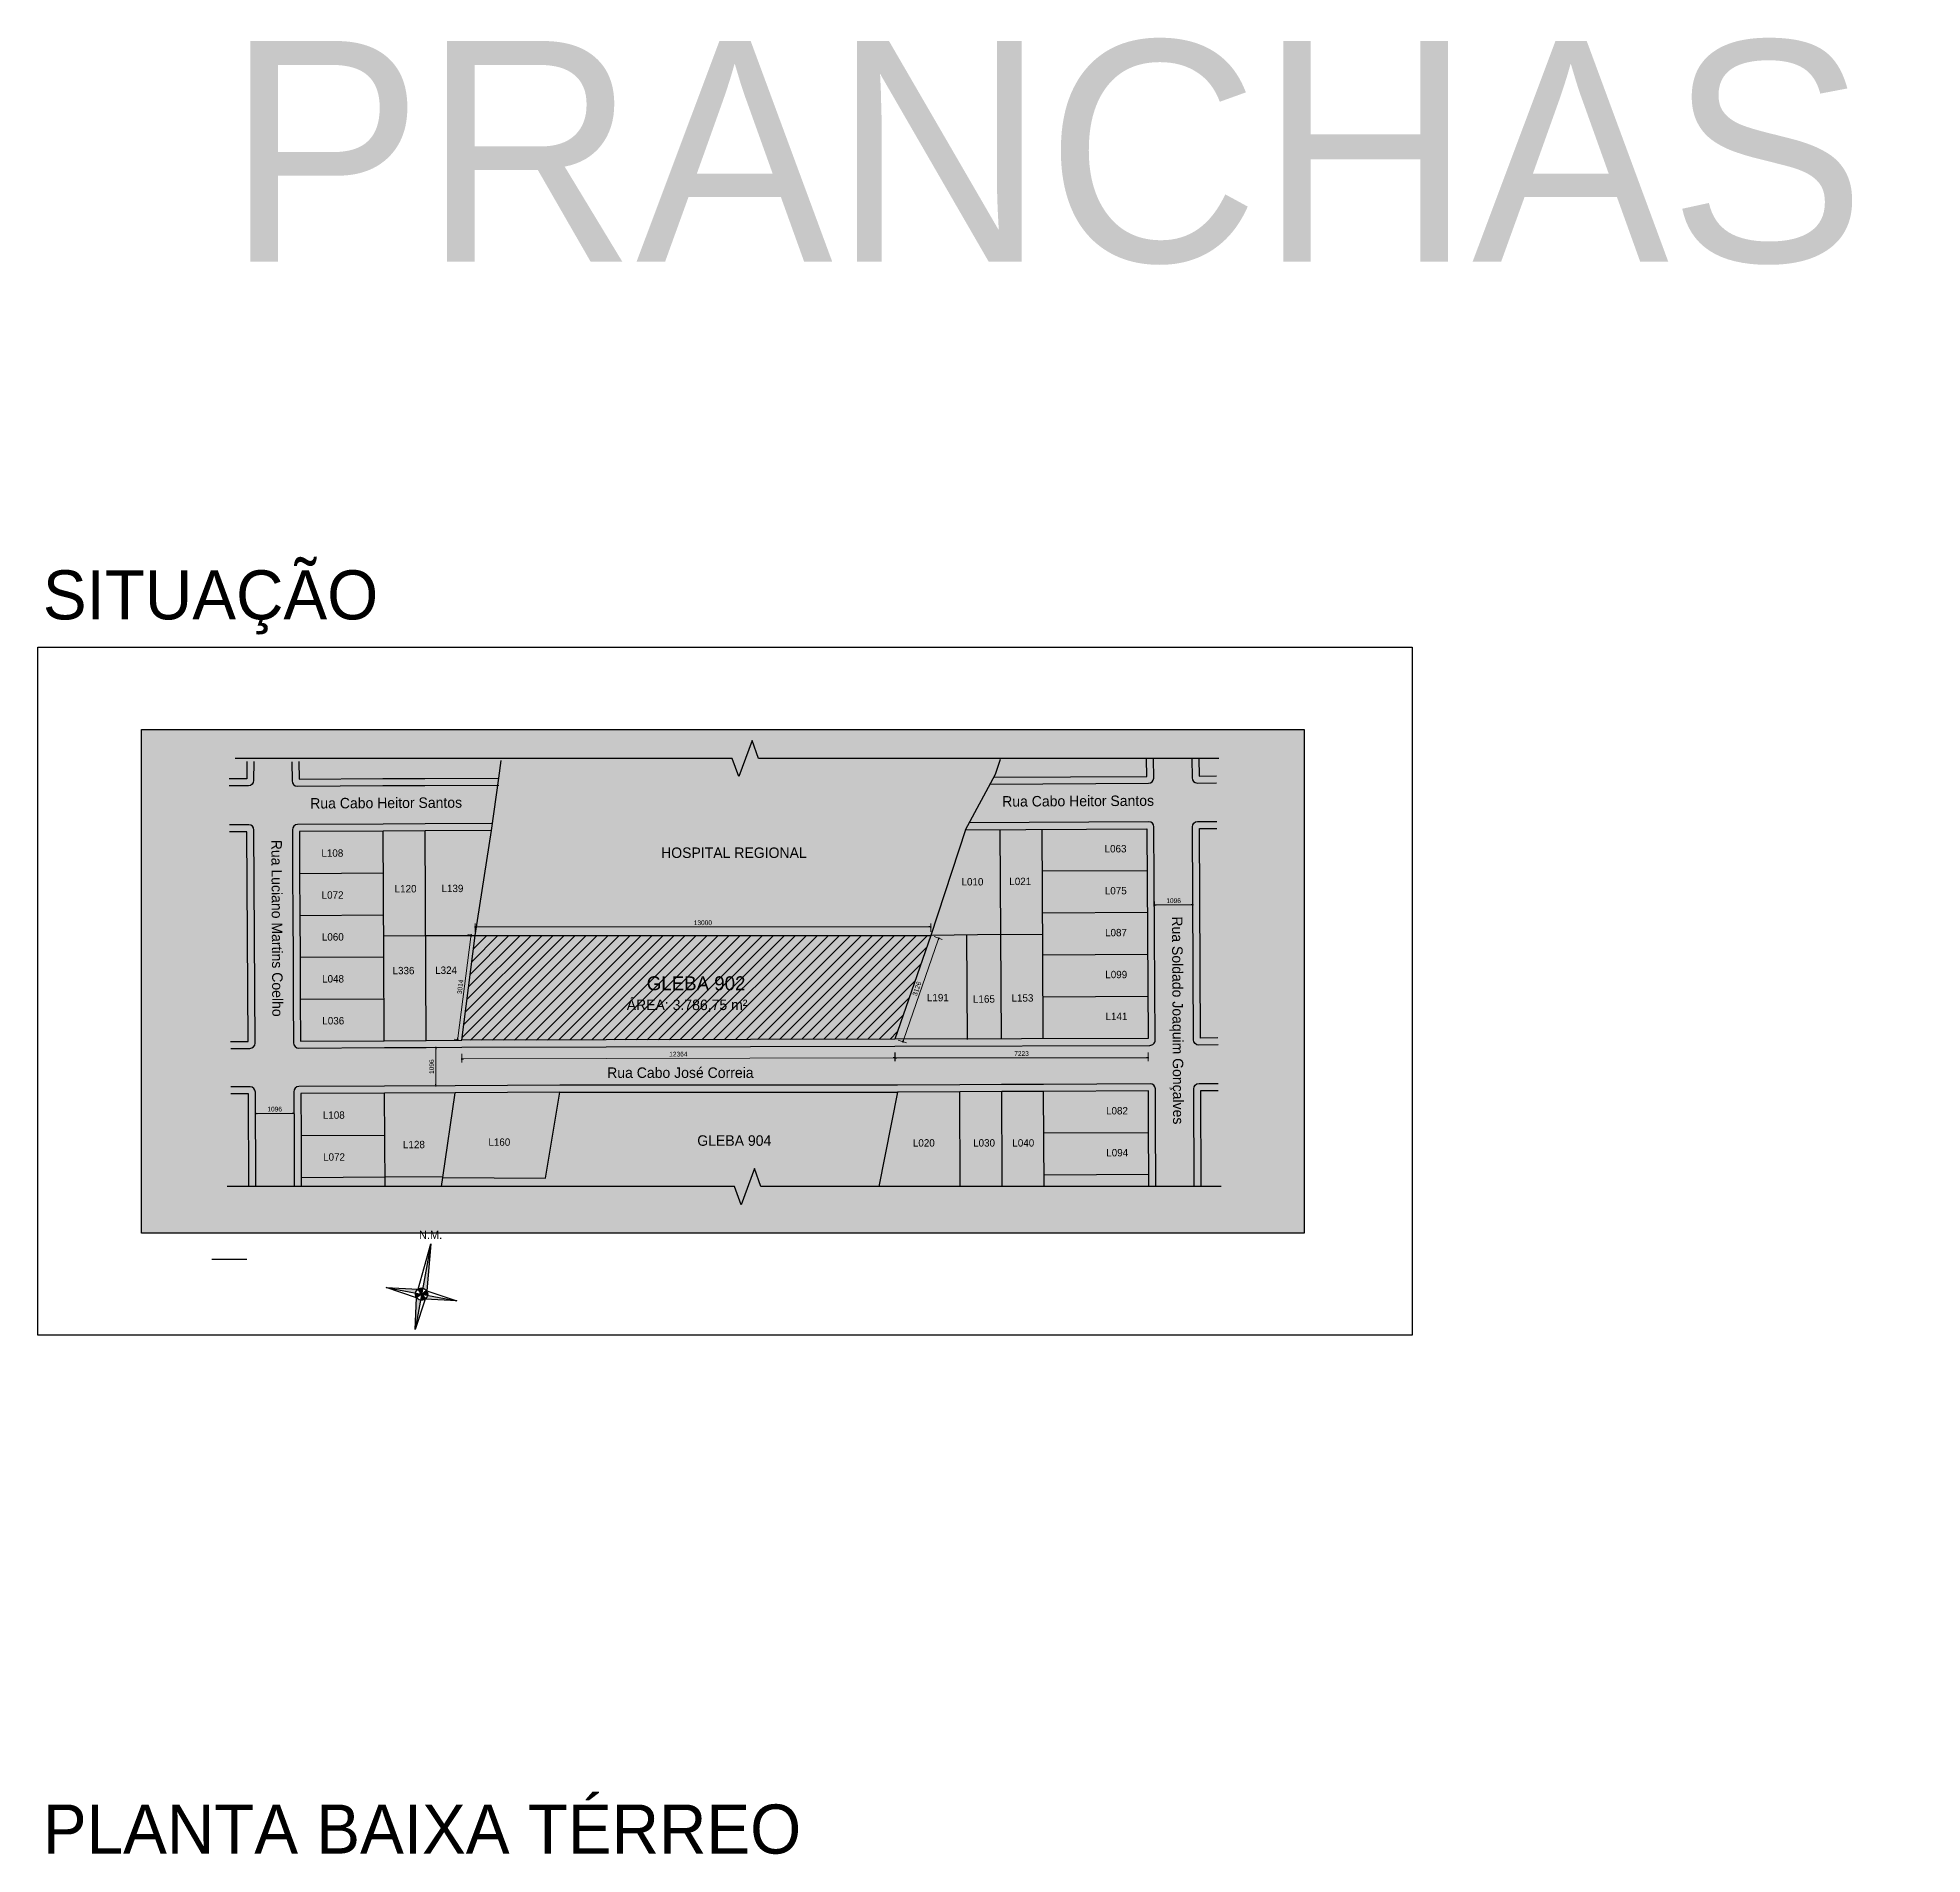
# Model space of a CAD drawing. Header units: centimetres. Extents: x 0 to 1099704, y -139216 to 99734.
# Drawn here: x 832314 to 886090, y 22150 to 73970 of the extents above; entities that cross this region are included whole.
import ezdxf

# ---------------------------------------------------------------- set-up
doc = ezdxf.new("R2010")
doc.units = ezdxf.units.CM
doc.header["$LTSCALE"] = 4
for name, color, linetype in [('0.2', 2, 'Continuous'), ('0.4', 4, 'Continuous'), ('0.6', 6, 'Continuous'), ('2', 2, 'Continuous'), ('CONTORNO TERRENO', 3, 'Continuous'), ('NOVO', 170, 'Continuous')]:
    doc.layers.add(name, color=color, linetype=linetype)
doc.layers.add('C-TEXTO-03', color=2, linetype='Continuous', lineweight=20)
doc.layers.add('textos', color=2, linetype='Continuous', lineweight=9)
doc.styles.add('EC_NOMES', font='GOTHIC.TTF')
doc.styles.add('Esc.500', font='ERASLGHT.TTF', dxfattribs={"height": 90})
doc.styles.add('Esc.750', font='ERASLGHT.TTF', dxfattribs={"height": 135})
doc.styles.get("Standard").update_dxf_attribs({"font": 'ERASMD.TTF'})
doc.styles.add('Símbolos', font='ERASLGHT.TTF')
doc.dimstyles.new('ARQ500', dxfattribs={"dimscale": 500, "dimtxt": 90, "dimasz": 0.1, "dimexe": 0.2, "dimexo": 0.2, "dimgap": 0.1, "dimtad": 1, "dimdec": 0, "dimzin": 12, "dimdsep": 46, "dimtxsty": 'Esc.500', "dimblk1": 'DOT', "dimblk2": 'DOT', "dimsah": 1, "dimcen": 0.4, "dimclrd": 256, "dimclre": 256, "dimclrt": 2, "dimadec": 0, "dimazin": 0, "dimtfac": 1, "dimtdec": 0, "dimtix": 1, "dimtmove": 2, "dimatfit": 3, "dimldrblk": 'DOT', "dimfxl": 0.3, "dimfxlon": 1, "dimtolj": 1, "dimtzin": 12, "dimlwd": 9, "dimlwe": 9, "dimarcsym": 0})

# ---------------------------------------------------------------- blocks, each defined once
blk = doc.blocks.new('DOT')
at = {"color": 0, "linetype": 'ByBlock'}
blk.add_line((-0.5, 0), (-1, 0), dxfattribs=at)
at = {"color": 0, "linetype": 'ByBlock', "const_width": 0.5}
blk.add_lwpolyline([(-0.25, 0, 1), (0.25, 0, 1)], format="xyb", close=True, dxfattribs=at)
blk = doc.blocks.new('*D143')
at = {"layer": '0.6', "lineweight": 9, "transparency": 16777216}
for p, q in [((844795, 48461), (844795, 48702)), ((844845, 48602), (857745, 48602)), ((857795, 48461), (857795, 48702))]:
    blk.add_line(p, q, dxfattribs=at)
at = {"layer": 'DEFPOINTS', "color": 0, "transparency": 16777216}
for p in [(857795, 48602), (844795, 48361), (857795, 48361)]:
    blk.add_point(p, dxfattribs=at)
at = {"layer": '0.6', "lineweight": 9, "transparency": 16777216, "xscale": 50, "yscale": 50, "zscale": 50, "rotation": 180}
blk.add_blockref('DOT', (844795, 48602), dxfattribs=at)
at = {"layer": '0.6', "lineweight": 9, "transparency": 16777216, "xscale": 50, "yscale": 50, "zscale": 50}
blk.add_blockref('DOT', (857795, 48602), dxfattribs=at)
at = {"layer": '0.6', "color": 2, "transparency": 16777216, "insert": (851295, 48722), "char_height": 135, "attachment_point": 5, "style": 'Esc.750'}
blk.add_mtext('\\A1;13000', dxfattribs=at)
blk = doc.blocks.new('_Dot')
at = {"color": 0, "linetype": 'ByBlock', "lineweight": -2}
blk.add_line((-0.5, 0), (-1, 0), dxfattribs=at)
at = {"color": 0, "linetype": 'ByBlock', "const_width": 0.5}
blk.add_lwpolyline([(-0.25, 0, 1), (0.25, 0, 1)], format="xyb", close=True, dxfattribs=at)
blk = doc.blocks.new('*D135')
at = {"layer": '0.6', "lineweight": 9, "transparency": 16777216}
for p, q in [((844413, 44988), (844414, 44738)), ((844464, 44838), (856727, 44872)), ((856777, 45022), (856778, 44772))]:
    blk.add_line(p, q, dxfattribs=at)
at = {"layer": 'DEFPOINTS', "color": 0, "transparency": 16777216}
for p in [(844413, 45214), (856776, 45248), (856777, 44872)]:
    blk.add_point(p, dxfattribs=at)
at = {"layer": '0.6', "lineweight": 9, "transparency": 16777216, "xscale": 50, "yscale": 50, "zscale": 50}
for p, rotation in [((844414, 44838), 180.1566305847917), ((856777, 44872), 0.1566305847916921)]:
    blk.add_blockref('DOT', p, dxfattribs=dict(at, rotation=rotation))
at = {"layer": '0.6', "color": 2, "transparency": 16777216, "insert": (850595, 44975), "char_height": 135, "attachment_point": 5, "rotation": 0.1566, "style": 'Esc.750'}
blk.add_mtext('\\A1;12364', dxfattribs=at)
blk = doc.blocks.new('*D136')
at = {"layer": '0.6', "lineweight": 9, "transparency": 16777216}
for p, q in [((858008, 48234), (857022, 45373)), ((857890, 48328), (858119, 48249)), ((856871, 45372), (857101, 45293))]:
    blk.add_line(p, q, dxfattribs=at)
at = {"layer": 'DEFPOINTS', "color": 0, "transparency": 16777216}
for p in [(857795, 48361), (856776, 45405), (857006, 45326)]:
    blk.add_point(p, dxfattribs=at)
at = {"layer": '0.6', "lineweight": 9, "transparency": 16777216, "xscale": 50, "yscale": 50, "zscale": 50}
for p, rotation in [((858025, 48282), 70.9824842449628), ((857006, 45326), 250.9824842449628)]:
    blk.add_blockref('DOT', p, dxfattribs=dict(at, rotation=rotation))
at = {"layer": '0.6', "color": 2, "transparency": 16777216, "insert": (857402, 46843), "char_height": 135, "attachment_point": 5, "rotation": 70.9825, "style": 'Esc.750'}
blk.add_mtext('\\A1;3126', dxfattribs=at)
blk = doc.blocks.new('*D137')
at = {"layer": '0.6', "lineweight": 9, "transparency": 16777216}
for p, q in [((844676, 48325), (844307, 45435)), ((844695, 48373), (844584, 48388)), ((844314, 45384), (844202, 45398))]:
    blk.add_line(p, q, dxfattribs=at)
at = {"layer": 'DEFPOINTS', "color": 0, "transparency": 16777216}
for p in [(844795, 48361), (844301, 45386), (844413, 45371)]:
    blk.add_point(p, dxfattribs=at)
at = {"layer": '0.6', "lineweight": 9, "transparency": 16777216, "xscale": 50, "yscale": 50, "zscale": 50}
for p, rotation in [((844683, 48375), 82.72044767476393), ((844301, 45386), 262.7204476747639)]:
    blk.add_blockref('DOT', p, dxfattribs=dict(at, rotation=rotation))
at = {"layer": '0.6', "color": 2, "transparency": 16777216, "insert": (844373, 46895), "char_height": 135, "attachment_point": 5, "rotation": 82.7204, "style": 'Esc.750'}
blk.add_mtext('\\A1;3014', dxfattribs=at)
blk = doc.blocks.new('*D138')
at = {"layer": '0.6', "lineweight": 9, "transparency": 16777216}
for p, q in [((856776, 45022), (856776, 44772)), ((856826, 44872), (863949, 44872)), ((863999, 45022), (863999, 44772))]:
    blk.add_line(p, q, dxfattribs=at)
at = {"layer": 'DEFPOINTS', "color": 0, "transparency": 16777216}
for p in [(856776, 45248), (863999, 45288), (863999, 44872)]:
    blk.add_point(p, dxfattribs=at)
at = {"layer": '0.6', "lineweight": 9, "transparency": 16777216, "xscale": 50, "yscale": 50, "zscale": 50, "rotation": 180}
blk.add_blockref('DOT', (856776, 44872), dxfattribs=at)
at = {"layer": '0.6', "lineweight": 9, "transparency": 16777216, "xscale": 50, "yscale": 50, "zscale": 50}
blk.add_blockref('DOT', (863999, 44872), dxfattribs=at)
at = {"layer": '0.6', "color": 2, "transparency": 16777216, "insert": (860388, 44992), "char_height": 135, "attachment_point": 5, "style": 'Esc.750'}
blk.add_mtext('\\A1;7223', dxfattribs=at)
blk = doc.blocks.new('*D144')
at = {"layer": '0.6', "lineweight": 9, "transparency": 16777216}
for p, q in [((843526, 45166), (843776, 45166)), ((843676, 45116), (843676, 44120)), ((843526, 44070), (843776, 44070))]:
    blk.add_line(p, q, dxfattribs=at)
at = {"layer": 'DEFPOINTS', "color": 0, "transparency": 16777216}
for p in [(843402, 45166), (843408, 44070), (843676, 44070)]:
    blk.add_point(p, dxfattribs=at)
at = {"layer": '0.6', "lineweight": 9, "transparency": 16777216, "xscale": 50, "yscale": 50, "zscale": 50}
for p, rotation in [((843676, 45166), 90), ((843676, 44070), 270)]:
    blk.add_blockref('DOT', p, dxfattribs=dict(at, rotation=rotation))
at = {"layer": '0.6', "color": 2, "transparency": 16777216, "insert": (843556, 44618), "char_height": 135, "attachment_point": 5, "rotation": 90, "style": 'Esc.750'}
blk.add_mtext('\\A1;1096', dxfattribs=at)
blk = doc.blocks.new('*D145')
at = {"layer": '0.6', "lineweight": 9, "transparency": 16777216}
for p, q in [((864179, 49188), (864179, 49332)), ((864229, 49232), (865225, 49232)), ((865275, 49194), (865275, 49332))]:
    blk.add_line(p, q, dxfattribs=at)
at = {"layer": 'DEFPOINTS', "color": 0, "transparency": 16777216}
for p in [(864179, 49088), (865275, 49232), (865275, 49094)]:
    blk.add_point(p, dxfattribs=at)
at = {"layer": '0.6', "lineweight": 9, "transparency": 16777216, "xscale": 50, "yscale": 50, "zscale": 50, "rotation": 180}
blk.add_blockref('DOT', (864179, 49232), dxfattribs=at)
at = {"layer": '0.6', "lineweight": 9, "transparency": 16777216, "xscale": 50, "yscale": 50, "zscale": 50}
blk.add_blockref('DOT', (865275, 49232), dxfattribs=at)
at = {"layer": '0.6', "color": 2, "transparency": 16777216, "insert": (864727, 49351), "char_height": 135, "attachment_point": 5, "style": 'Esc.750'}
blk.add_mtext('\\A1;1096', dxfattribs=at)
blk = doc.blocks.new('*D146')
at = {"layer": '0.6', "lineweight": 9, "transparency": 16777216}
for p, q in [((838529, 43286), (838529, 43386)), ((839575, 43286), (838579, 43286)), ((839625, 43286), (839625, 43386))]:
    blk.add_line(p, q, dxfattribs=at)
at = {"layer": 'DEFPOINTS', "color": 0, "transparency": 16777216}
for p in [(838529, 43286), (838529, 43271), (839625, 43277)]:
    blk.add_point(p, dxfattribs=at)
at = {"layer": '0.6', "lineweight": 9, "transparency": 16777216, "xscale": 50, "yscale": 50, "zscale": 50, "rotation": 180}
blk.add_blockref('DOT', (838529, 43286), dxfattribs=at)
at = {"layer": '0.6', "lineweight": 9, "transparency": 16777216, "xscale": 50, "yscale": 50, "zscale": 50}
blk.add_blockref('DOT', (839625, 43286), dxfattribs=at)
at = {"layer": '0.6', "color": 2, "transparency": 16777216, "insert": (839077, 43406), "char_height": 135, "attachment_point": 5, "style": 'Esc.750'}
blk.add_mtext('\\A1;1096', dxfattribs=at)

msp = doc.modelspace()

# ---------------------------------------------------------------- hatches: boundary and pattern name
at = {"layer": '0.4', "true_color": 0xf8f3ec}
h = msp.add_hatch(color=7, dxfattribs=at)
h.dxf.hatch_style = 1
h.paths.add_polyline_path([(868448.669, 39867.972), (868448.669, 54239.864), (835276.429, 54239.864), (835276.429, 39867.972)])
at = {"layer": '0.6'}
h = msp.add_hatch(dxfattribs=at)
h.set_pattern_fill('ANSI31', color=256, scale=70)
h.paths.add_polyline_path([(844794.596, 48360.768), (844412.711, 45371.218), (856770.014, 45405), (857795.036, 48360.768)])
h.paths.add_polyline_path([(849037.18, 46002.498), (852767.461, 46002.242), (852767.558, 47419.409), (849037.278, 47419.665)], flags=24)
at = {"layer": '2'}
h = msp.add_hatch(color=256, dxfattribs=at)
h.paths.add_polyline_path([(843414.361, 38227.07), (843534.541, 39568.503), (843300.462, 38301.129, -0.199527702)])
h.paths.add_polyline_path([(844276.761, 37937.738), (843442.277, 38094.409, -0.198640229), (843368.382, 37981.069)])
h.paths.add_polyline_path([(843081.954, 37118.066), (843236.165, 37953.011, -0.197987754), (843122.861, 38026.205)])
h.paths.add_polyline_path([(843094.35, 38159.731, -0.197933079), (843167.848, 38272.798), (842259.866, 38316.402)])
h = msp.add_hatch(color=256, dxfattribs=at)
h.paths.add_polyline_path([(843268.313, 38127.07), (843094.35, 38159.731, 0.200603678), (843122.861, 38026.205)])
h.paths.add_polyline_path([(843368.382, 37981.069), (843268.313, 38127.07), (843236.165, 37953.011, 0.198418582)])
h.paths.add_polyline_path([(843442.277, 38094.409, 0.199063094), (843414.361, 38227.07), (843268.313, 38127.07)])
h.paths.add_polyline_path([(843268.313, 38127.07), (843300.462, 38301.129, 0.199125863), (843167.848, 38272.798)])

# ---------------------------------------------------------------- linework, layer by layer
at = {"layer": '0.2'}
msp.add_line((837279.074, 39124.067), (838279.074, 39124.067), dxfattribs=at)
at = {"layer": '0.4', "ltscale": 2, "transparency": 33554559}
msp.add_line((843876.375, 41452.01), (844226.52, 43875.22), dxfattribs=at)
at = {"layer": '0.4'}
msp.add_lwpolyline([(835276.429, 54239.864), (868448.669, 54239.864), (868448.669, 39867.972), (835276.429, 39867.972)], close=True, dxfattribs=at)
for points in [[(838479.628, 53326.212), (838476.639, 52778.068, -0.414213562), (838326.33, 52629.389), (837778.185, 52632.378)], [(839570.482, 53318.061), (839573.471, 52769.916, 0.414213562), (839723.78, 52621.238), (842165.514, 52634.552), (843361.465, 52641.073), (845474.312, 52652.594)], [(859493.425, 52675.78), (864009.4, 52700.405, 0.414213562), (864158.079, 52850.714), (864155.09, 53398.858)], [(865251.379, 53404.836), (865254.368, 52856.691, 0.414213562), (865404.677, 52708.013), (865952.821, 52711.001)], [(837821.116, 45135.945), (838369.26, 45138.934, 0.414213562), (838517.939, 45289.243), (838484.79, 51368.662, 0.414213562), (838334.481, 51517.341), (837786.337, 51514.352)], [(845261.032, 51555.109), (843367.443, 51544.784), (842171.491, 51538.263), (839729.758, 51524.949, 0.414213562), (839581.079, 51374.64), (839587.872, 50128.857), (839594.393, 48932.906), (839600.914, 47736.955), (839607.435, 46541.004), (839614.228, 45295.221, 0.414213562), (839764.537, 45146.542), (842206.271, 45159.856), (843402.222, 45166.377), (844413.797, 45171.893), (856776.824, 45205.69), (864049.752, 45225.572, 0.415010138), (864198.837, 45375.883), (864165.687, 51455.437, 0.414213562), (864015.378, 51604.116), (858893.293, 51576.187)], [(865993.578, 45236.306), (865445.434, 45233.317, -0.414213562), (865295.125, 45381.996), (865261.976, 51461.415, -0.414213562), (865410.655, 51611.724), (865958.799, 51614.713)], [(864221.633, 41195.173), (864219.758, 41539.008), (864213.237, 42734.959), (864206.444, 43980.742, 0.414213562), (864056.135, 44129.421), (861016.426, 44112.846), (859820.475, 44106.325), (858624.518, 44099.804), (856848.83, 44090.02), (847215.311, 44090.848), (844225.433, 44074.545), (842212.248, 44063.568), (839770.515, 44050.254, 0.414213562), (839621.836, 43899.945), (839628.629, 42654.162), (839635.15, 41458.211), (839636.584, 41195.173)], [(865317.954, 41195.173), (865302.733, 43986.719, -0.414213562), (865451.412, 44137.029), (865999.556, 44140.017)], [(838540.263, 41195.173), (838525.547, 43893.967, 0.414213562), (838375.238, 44042.646), (837827.094, 44039.657)]]:
    msp.add_lwpolyline(points, format="xyb", dxfattribs=at)
for points in [[(838280.302, 53327.299), (838277.585, 52828.986), (837779.272, 52831.703)], [(839769.807, 53319.148), (839772.524, 52820.835), (842164.427, 52833.877), (843360.378, 52840.398), (845473.225, 52851.919)], [(844794.596, 48360.768), (845262.119, 51355.784), (845473.225, 52851.919), (845535.289, 53350.585)], [(858784.178, 51376.261), (859647.877, 52958.775), (859786.853, 53390.185)], [(859604.406, 52875.717), (863958.482, 52899.458), (863955.765, 53397.771)], [(865450.704, 53405.922), (865453.421, 52907.609), (865951.734, 52910.327)], [(837820.029, 45335.271), (838318.342, 45337.988), (838285.737, 51317.744), (837787.424, 51315.027)], [(845262.119, 51355.784), (843368.529, 51345.459), (842172.578, 51338.938), (839780.676, 51325.896), (839787.197, 50129.944), (839793.718, 48933.993), (839800.239, 47738.042), (839806.76, 46542.09), (839813.281, 45346.139), (842205.184, 45359.182), (843401.135, 45365.703), (844412.711, 45371.218)], [(858784.178, 51376.261), (863966.634, 51404.519), (863999.239, 45424.763), (856776.279, 45405.017)], [(858784.178, 51376.261), (857795.036, 48360.768)], [(865992.492, 45435.631), (865494.179, 45432.914), (865461.573, 51412.67), (865959.886, 51415.388)], [(838340.932, 41195.173), (838326.494, 43843.049), (837828.181, 43840.332)], [(847216.398, 43891.523), (844226.52, 43875.22), (842213.335, 43864.242), (839821.433, 43851.2), (839827.954, 42655.249), (839834.475, 41459.298), (839835.915, 41195.173)], [(843837.856, 41195.173), (843876.375, 41452.01), (846807.299, 41433.735), (847216.398, 43891.523), (856849.929, 43890.695), (856317.878, 41195.173)], [(864022.302, 41195.173), (864020.433, 41537.921), (864013.912, 42733.872), (864007.391, 43929.824), (861017.513, 43913.521), (859821.561, 43907), (858625.61, 43900.478), (856849.929, 43890.695)], [(865517.286, 41195.173), (865502.33, 43937.975), (866000.643, 43940.692)]]:
    msp.add_lwpolyline(points, dxfattribs=at)
at = {"layer": '0.4', "ltscale": 2, "transparency": 33554687}
for points in [[(842192.142, 47751.084), (842172.578, 51338.938)], [(843401.135, 45365.703), (843368.529, 51345.459)], [(859813.41, 45401.939), (859780.804, 51381.695)], [(860996.319, 47800.362), (860976.756, 51388.216)], [(839787.197, 50129.944), (842179.099, 50142.987)], [(863973.155, 50208.568), (860983.277, 50192.265)], [(839793.718, 48933.993), (842185.62, 48947.035)], [(863979.676, 49012.616), (860989.798, 48996.314)], [(859797.107, 48391.817), (860993.058, 48398.338)], [(842188.881, 48349.06), (843384.832, 48355.581), (844794.596, 48360.768)], [(859797.107, 48391.817), (857795.036, 48360.768)], [(858818.528, 48386.481), (858834.831, 45396.603)], [(839800.239, 47738.042), (842192.142, 47751.084)], [(842205.184, 45359.182), (842191.817, 47810.674)], [(861009.361, 45408.46), (860995.994, 47859.952)], [(863986.197, 47816.665), (860996.319, 47800.362)], [(839806.76, 46542.09), (842198.663, 46555.133)], [(863992.718, 46620.714), (861002.84, 46604.411)], [(842227.889, 41195.173), (842213.335, 43864.242)], [(858640.361, 41195.173), (858625.61, 43900.478)], [(859834.929, 41455.507), (859821.561, 43907)], [(861032.335, 41195.173), (861017.513, 43913.521)], [(839827.954, 42655.249), (842219.856, 42668.291)], [(864013.912, 42733.872), (861024.034, 42717.569)], [(839834.475, 41459.298), (842226.378, 41472.34)], [(842226.378, 41472.34), (843880.777, 41481.361)], [(859836.348, 41195.173), (859834.929, 41455.507)], [(864020.433, 41537.921), (861030.555, 41521.618)]]:
    msp.add_lwpolyline(points, dxfattribs=at)
at = {"layer": '0.6'}
msp.add_lwpolyline([(856770.014, 45405), (844412.711, 45371.218), (844794.596, 48360.768), (857795.036, 48360.768)], close=True, dxfattribs=at)
at = {"layer": '2'}
for p, q in [((843534.541, 39568.503), (843081.954, 37118.066)), ((843167.848, 38272.798), (843534.541, 39568.503)), ((843534.541, 39568.503), (843414.361, 38227.07)), ((842259.866, 38316.402), (844276.761, 37937.738)), ((842259.866, 38316.402), (843167.848, 38272.798)), ((843122.861, 38026.205), (842259.866, 38316.402)), ((843268.313, 38127.07), (843167.848, 38272.798)), ((843271.298, 38129.33), (843407.259, 38242.665)), ((843414.361, 38227.07), (844276.761, 37937.738)), ((843081.954, 37118.066), (843122.861, 38026.205)), ((843368.382, 37981.069), (843081.954, 37118.066)), ((843268.313, 38127.07), (843122.861, 38026.205)), ((843271.298, 38129.33), (843384.697, 37993.422)), ((844276.761, 37937.738), (843368.382, 37981.069))]:
    msp.add_line(p, q, dxfattribs=at)
msp.add_circle((843268.313, 38127.07), 177.003, dxfattribs=at)
at = {"layer": 'CONTORNO TERRENO', "linetype": 'Continuous'}
for points in [[(866021.076, 53405.922), (852885.353, 53405.922), (852697.853, 53921.075), (852322.853, 52890.77), (852135.353, 53405.922), (837949.499, 53405.922)], [(866087.658, 41195.173), (852951.935, 41195.173), (852764.435, 41710.325), (852389.435, 40680.021), (852201.935, 41195.173), (837717.711, 41195.173)]]:
    msp.add_lwpolyline(points, dxfattribs=at)
at = {"layer": 'NOVO'}
msp.add_lwpolyline([(832314.402, 56579.895), (871529.776, 56579.895), (871529.776, 36960.866), (832314.402, 36960.866)], close=True, dxfattribs=at)

# ---------------------------------------------------------------- texts
at = {"layer": '2'}
msp.add_text('N.M.', height=234.5301, dxfattribs=at).set_placement((843194.936, 39703.282))
at = {"layer": 'C-TEXTO-03', "style": 'Símbolos'}
for s, p in [('L108', (840409.727, 50606.482)), ('L063', (862757.704, 50729.594)), ('L072', (840416.248, 49410.531)), ('L120', (842500.127, 49588.763)), ('L139', (843836.186, 49597.321)), ('L010', (858674.603, 49786.989)), ('L021', (860038.468, 49797.845)), ('L075', (862764.226, 49533.643)), ('L060', (840422.769, 48214.58)), ('L087', (862770.747, 48337.692)), ('L336', (842439.683, 47254.343)), ('L324', (843654.577, 47264.968)), ('L099', (862777.268, 47141.741)), ('L048', (840429.29, 47018.629)), ('L191', (857688.076, 46483.439)), ('L165', (859003.01, 46443.815)), ('L153', (860101.179, 46473.497)), ('L036', (840435.811, 45822.677)), ('L141', (862783.789, 45945.789)), ('L108', (840450.484, 43131.787)), ('L082', (862798.462, 43254.899)), ('L128', (842737.726, 42291.658)), ('L160', (845174.008, 42360.896)), ('L020', (857287.118, 42338.419)), ('L030', (859006.116, 42338.419)), ('L040', (860125.371, 42338.419)), ('L072', (840457.005, 41935.836)), ('L094', (862804.983, 42058.948))]:
    msp.add_text(s, height=210, dxfattribs=at).set_placement(p)
at = {"layer": 'C-TEXTO-03', "attachment_point": 1, "style": 'Símbolos'}
for s, insert, char_height, width in [('PRANCHAS PARA SLIDE', (837691.131, 73876.337), 6295.99927, 104157.71987), ('SITUAÇÃO', (832461.166, 58776.59), 1400, 19590.43881), ('PLANTA BAIXA TÉRREO', (832461.166, 23569.65), 1400, 24161.92517)]:
    msp.add_mtext(s, dxfattribs=dict(at, insert=insert, char_height=char_height, width=width))
at = {"layer": 'textos', "style": 'EC_NOMES'}
for s, height, rotation, p in [('Rua Cabo Heitor Santos', 298.99226, 0.312413, (840091.024, 51980.781)), ('Rua Cabo Heitor Santos', 298.99226, 0.312413, (859834.996, 52035.183)), ('Rua Luciano Martins Coelho', 298.99226, 270.312413, (838981.413, 51088.76)), ('HOSPITAL REGIONAL', 298.99226, 359.9960628, (850103.645, 50571.38, -75545.377)), ('Rua Soldado Joaquim Gonçalves', 298.99226, 270.312413, (864679.466, 48904.26)), ('Rua Cabo José Correia', 298.99226, 359.9960628, (848563.547, 44297.052)), ('GLEBA 904', 298.9923, 359.9960628, (851135.215, 42360.896))]:
    msp.add_text(s, height=height, rotation=rotation, dxfattribs=at).set_placement(p)
at = {"layer": 'textos', "insert": (849121.97, 47195.314), "char_height": 298.99226, "width": 3957.12344, "attachment_point": 1, "rotation": 359.9960628, "style": 'EC_NOMES'}
msp.add_mtext('\\pxqc;{\\H1.33333x;\\C6;GLEBA 902\\H0.75x;\\P\\pq*;\\C4;ÁREA: 3.786,75 m²}', dxfattribs=at)

# ---------------------------------------------------------------- dimensions: what is measured, and where the dimension line sits
at = {"layer": '0.6'}
for base, p1, p2, picture, middle in [((865274.884, 49231.648), (864178.596, 49088.099), (865274.884, 49094.077), '*D145', (864726.74, 49351.225)), ((857795.036, 48602.011), (844794.596, 48360.768), (857795.036, 48360.768), '*D143', (851294.816, 48721.588)), ((863999.132, 44872.136), (856776.279, 45248.275), (863999.132, 45287.659), '*D138', (860387.706, 44991.713)), ((838528.944, 43286.346), (839625.232, 43277.053), (838528.944, 43271.076), '*D146', (839077.088, 43405.923))]:
    dim = msp.add_linear_dim(base=base, p1=p1, p2=p2, dimstyle='ARQ500', override={"dimtxsty": 'Esc.750'}, dxfattribs=at)
    dim.commit()
    dim.dimension.update_dxf_attribs({"geometry": picture, "text_midpoint": middle})
for p1, p2, distance, picture, middle in [((844794.596, 48360.768), (844412.711, 45371.218), -112.8, '*D137', (844373.15, 46895.438)), ((857795.036, 48360.768), (856776.279, 45405.017), 242.982, '*D136', (857402.327, 46842.68)), ((844412.711, 45214.476), (856776.279, 45248.275), -376.14, '*D135', (850595.196, 44974.813))]:
    dim = msp.add_aligned_dim(p1=p1, p2=p2, distance=distance, dimstyle='ARQ500', override={"dimtxsty": 'Esc.750'}, dxfattribs=at)
    dim.commit()
    dim.dimension.update_dxf_attribs({"geometry": picture, "text_midpoint": middle})
dim = msp.add_linear_dim(base=(843675.686, 44070.089), p1=(843402.222, 45166.377), p2=(843408.2, 44070.089), angle=90, dimstyle='ARQ500', override={"dimtxsty": 'Esc.750'}, dxfattribs=at)
dim.commit()
dim.dimension.update_dxf_attribs({"geometry": '*D144', "text_midpoint": (843556.109, 44618.233)})

doc.saveas('drawing.dxf')
